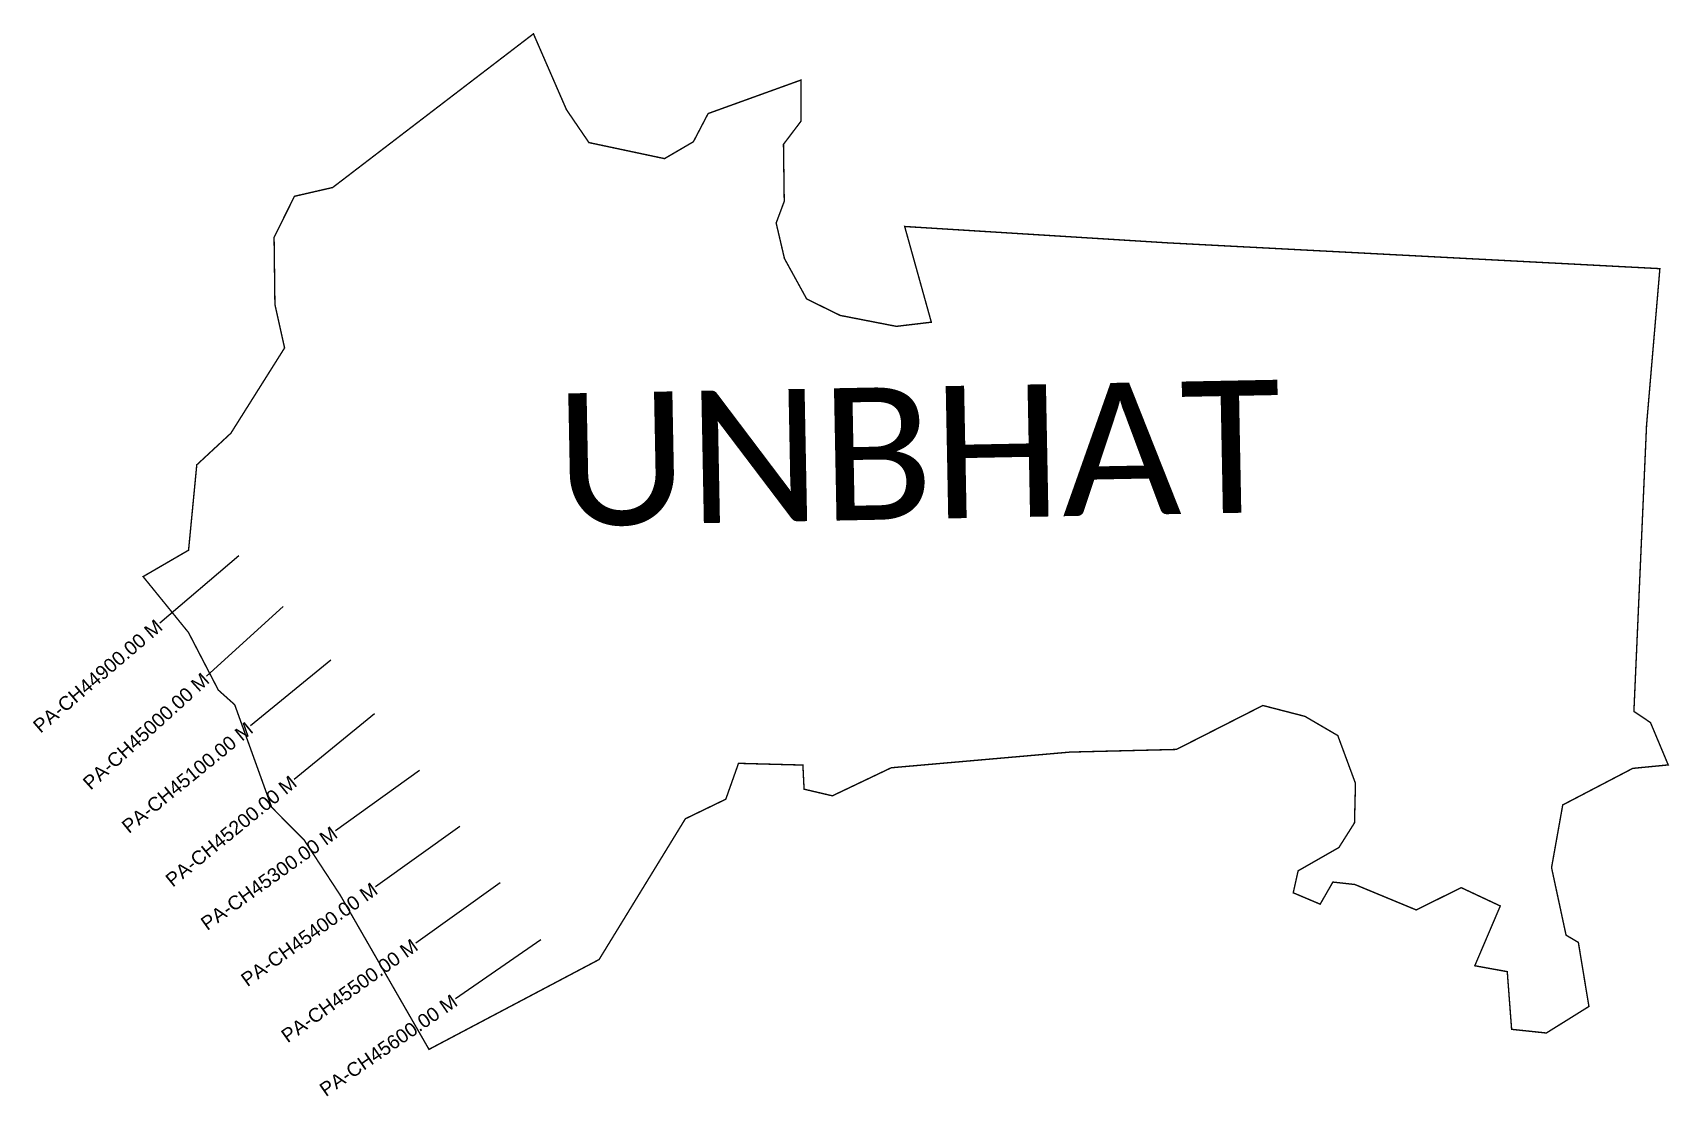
# Model space of a CAD drawing. Header units: metres. Extents: x 256331 to 258700, y 2191925 to 2193464.
import ezdxf
from ezdxf.enums import TextEntityAlignment as Align

# ---------------------------------------------------------------- set-up
doc = ezdxf.new("R2010")
doc.units = ezdxf.units.M
for name, color, linetype in [('CS', 134, 'Continuous'), ('CSMark', 6, 'Continuous'), ('VILLAGE NAME', 250, 'Continuous')]:
    doc.layers.add(name, color=color, linetype=linetype)
doc.styles.add('DynamicDimensions', font='arial.ttf')
doc.styles.get("Standard").update_dxf_attribs({"font": 'simplex.shx'})

msp = doc.modelspace()

# ---------------------------------------------------------------- linework, layer by layer
at = {"color": 6, "const_width": 2, "flags": 128}
msp.add_lwpolyline([(256556.7, 2192715.3), (256568.6, 2192838.8), (256617.9, 2192884.5), (256695.7, 2193008), (256681.7, 2193070.9), (256680.5, 2193168), (256710, 2193227.4), (256765.3, 2193240.1), (257055.9, 2193462.5), (257103.7, 2193352.7), (257136.2, 2193305.1), (257245.6, 2193281.9), (257287.4, 2193306.3), (257308.7, 2193347.1), (257443.1, 2193395.6), (257443.1, 2193336), (257417.8, 2193302.6), (257418.9, 2193220.1), (257407.2, 2193188.7), (257419.2, 2193137.3), (257451.4, 2193078.8), (257499.9, 2193055), (257581.2, 2193039.2), (257631.8, 2193045.2), (257593.2, 2193183.7), (257974.3, 2193160), (258686.3, 2193122.7), (258667, 2192896), (258648.7, 2192482), (258672.7, 2192465.9), (258698.4, 2192404.6), (258647, 2192399.6), (258545.7, 2192346.7), (258529.5, 2192256), (258550.5, 2192158.3), (258568.3, 2192147.8), (258583.6, 2192055.1), (258522, 2192016.7), (258471.7, 2192022), (258465.4, 2192105.5), (258418.4, 2192114), (258455.3, 2192200.5), (258398.8, 2192227), (258333.6, 2192194.8), (258244.7, 2192231.6), (258213, 2192235.1), (258194.6, 2192203.1), (258155.6, 2192219.6), (258162.7, 2192251.4), (258221.7, 2192285.1), (258244.3, 2192320.8), (258245.7, 2192377.9), (258220.1, 2192447.1), (258172.5, 2192474.9), (258111.6, 2192490.6), (257986.5, 2192427), (257832.9, 2192423.2), (257573.8, 2192400.5), (257488.6, 2192359.9), (257447.6, 2192369.5), (257445.9, 2192404.4), (257352.7, 2192406.9), (257334.3, 2192355), (257275.8, 2192326.7), (257150.9, 2192123), (256904.7, 2191993), (256776.4, 2192215.9), (256723.9, 2192296.1), (256677, 2192343.3), (256623.5, 2192491.7), (256599.8, 2192512.9), (256556.6, 2192596.2), (256490.9, 2192677.1), (256556.7, 2192715.3)], dxfattribs=at)
at = {"layer": 'CS'}
for p, q in [((256629.4, 2192707.1), (256515.2, 2192609.9)), ((256693.7, 2192633.7), (256582.6, 2192532.9)), ((256762.7, 2192556), (256646.5, 2192461.1)), ((256825.9, 2192478.6), (256709.8, 2192383.7)), ((256891.2, 2192396.7), (256769.3, 2192309.4)), ((256949.4, 2192315.4), (256827.5, 2192228.1)), ((257007.7, 2192234.1), (256885.7, 2192146.7)), ((257066.4, 2192151.7), (256943.1, 2192066.3))]:
    msp.add_line(p, q, dxfattribs=at)

# ---------------------------------------------------------------- texts
at = {"layer": 'CSMark', "style": 'DynamicDimensions'}
for s, rotation, p in [('PA-CH44900.00 M', 40.4201, (256514.4, 2192609.2)), ('PA-CH45000.00 M', 42.2313, (256581.9, 2192532.2)), ('PA-CH45100.00 M', 39.2471, (256645.7, 2192460.5)), ('PA-CH45200.00 M', 39.2471, (256709, 2192383)), ('PA-CH45300.00 M', 35.5999, (256768.5, 2192308.8)), ('PA-CH45400.00 M', 35.5999, (256826.7, 2192227.5)), ('PA-CH45500.00 M', 35.5999, (256884.9, 2192146.2)), ('PA-CH45600.00 M', 34.7394, (256942.3, 2192065.7))]:
    msp.add_text(s, height=20, rotation=rotation, dxfattribs=at).set_placement(p, align=Align.MIDDLE_RIGHT)
at = {"layer": 'VILLAGE NAME', "insert": (257085.9, 2192941.8), "char_height": 191.456, "attachment_point": 1, "rotation": 1.1028}
msp.add_mtext_dynamic_manual_height_columns('{\\fCalibri|b0|i0|c0|p34;UNBHAT}', width=1279.793, gutter_width=957.3, heights=[0], dxfattribs=at)

doc.saveas('drawing.dxf')
